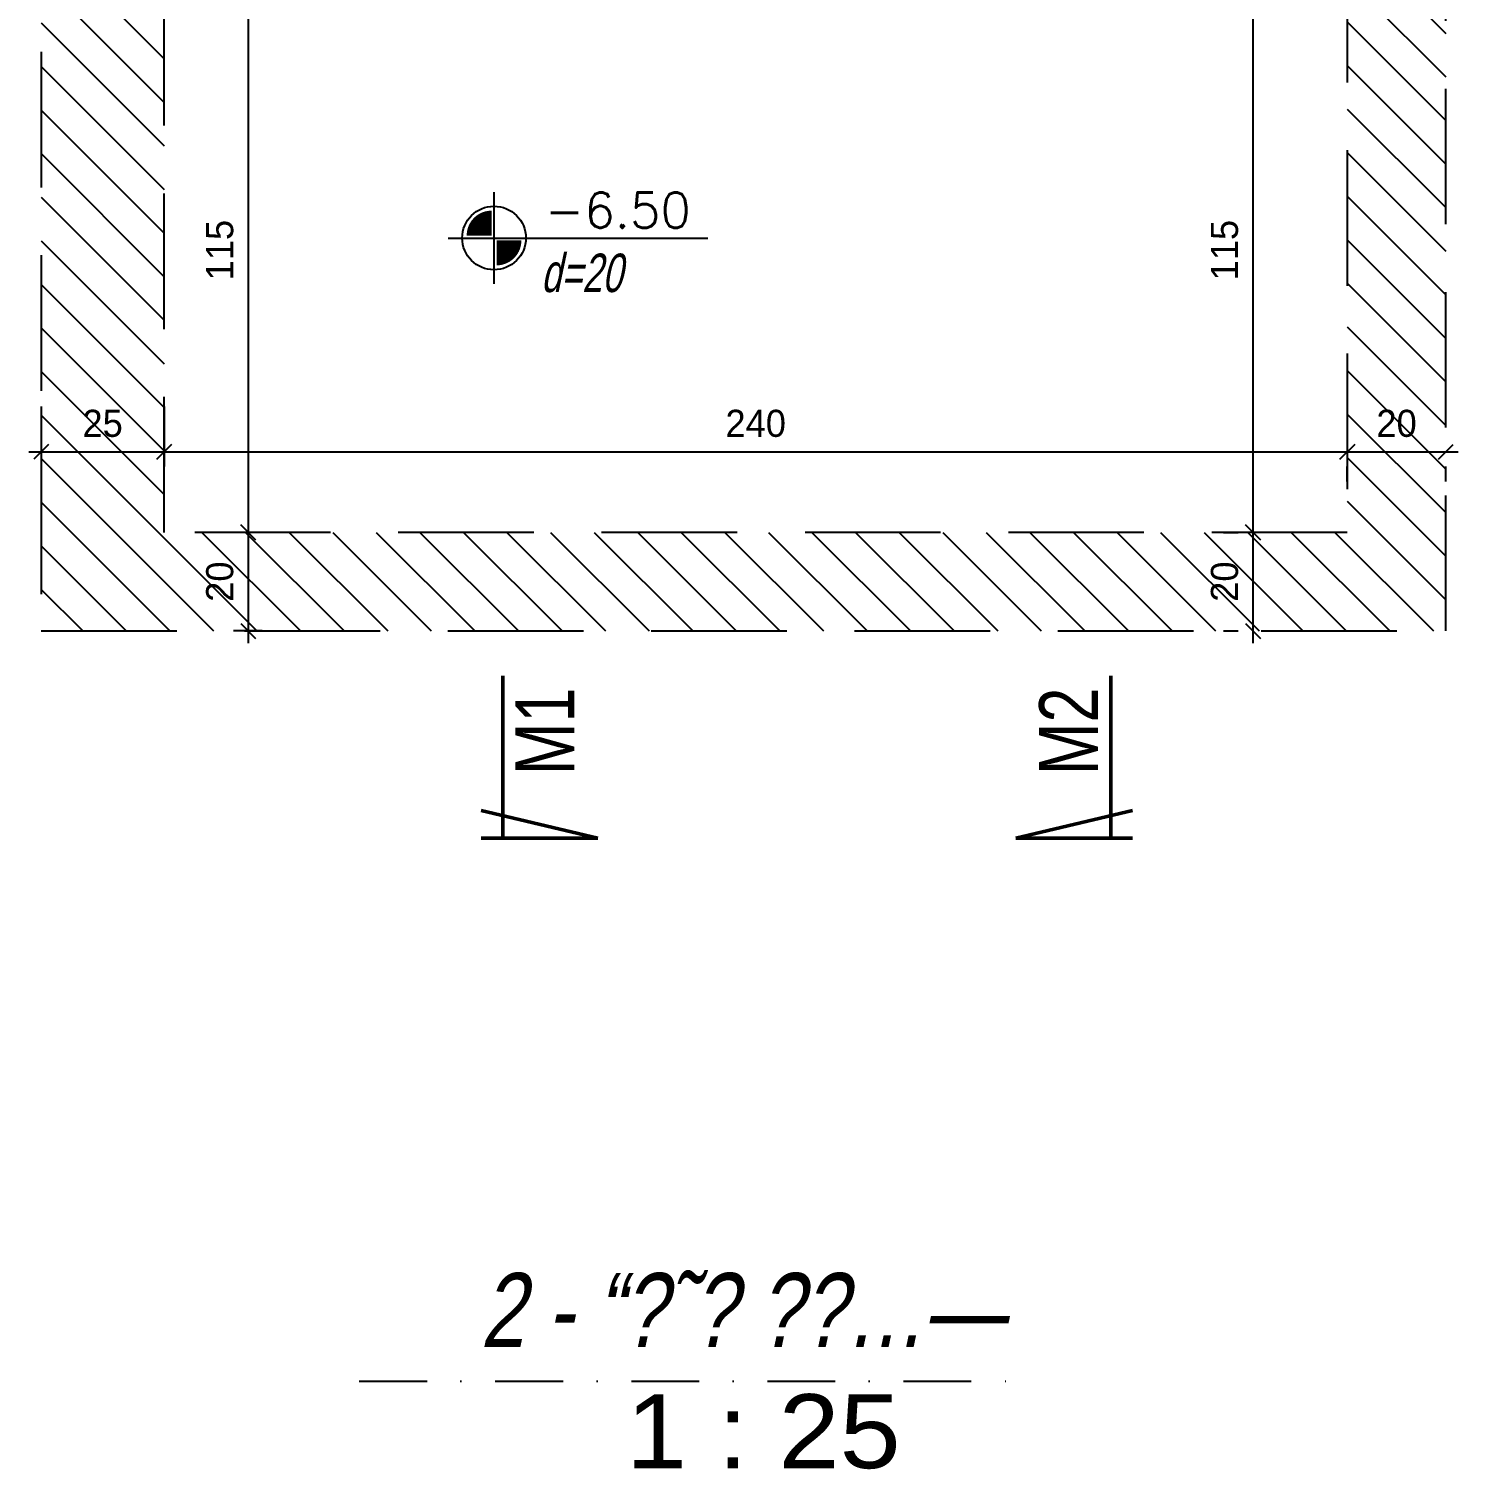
# Model space of a CAD drawing. Header units: inches. Extents: x -5298 to 11252, y 8210 to 22495.
# Drawn here: x 10492.9 to 10782.8, y 12503.6 to 12795.8 of the extents above; entities that cross this region are included whole.
import ezdxf
from ezdxf.enums import TextEntityAlignment as Align

# ---------------------------------------------------------------- set-up
doc = ezdxf.new("R2010")
doc.units = ezdxf.units.IN
doc.header["$LTSCALE"] = 55
doc.header["$MEASUREMENT"] = 0
doc.linetypes.add('DASHDOT2', pattern=[0.5, 0.25, -0.125, 0, -0.125])
doc.linetypes.add('DASHED2', pattern=[0.375, 0.25, -0.125])
doc.layers.get('Defpoints').update_dxf_attribs({"color": 40})
for name, color, linetype in [('D7', 2, 'Continuous'), ('dim-50-v', 2, 'Continuous'), ('ENG_beton ole', 3, 'DASHED2'), ('ENG_level', 1, 'DASHDOT2'), ('HATCH', 8, 'Continuous')]:
    doc.layers.add(name, color=color, linetype=linetype)
doc.layers.add('W', color=1, linetype='Continuous', lineweight=50)
doc.styles.add('AA', font='hebtxt', dxfattribs={"width": 0.8, "oblique": 8})
doc.styles.add('AD', font='oron')
doc.styles.add('HEBREW', font='hebtxt-weld.shx', dxfattribs={"width": 0.8, "oblique": 12})
doc.styles.add('HEBTXT', font='hebtxt-weld.shx')
doc.styles.add('ROMANS', font='romans')
doc.dimstyles.new('25', dxfattribs={"dimtxt": 5.5, "dimasz": 3, "dimexe": 3, "dimexo": 6, "dimgap": 3, "dimtad": 1, "dimdec": 0, "dimrnd": 0.5, "dimdsep": 46, "dimtxsty": 'HEBTXT', "dimblk1": 'OBLIQUE', "dimblk2": 'OBLIQUE', "dimsah": 1, "dimcen": 1, "dimdle": 2.5, "dimclre": 9, "dimclrt": 3, "dimadec": 0, "dimazin": 0, "dimtfac": 1, "dimtdec": 0, "dimtix": 1, "dimtmove": 2, "dimatfit": 3, "dimldrblk": 'OBLIQUE', "dimfxl": 1, "dimtolj": 1, "dimarcsym": 0})

# ---------------------------------------------------------------- blocks, each defined once
blk = doc.blocks.new('PL')
at = {"linetype": 'ByBlock'}
for p, q in [((0, -0.2583), (0, 0.2583)), ((-0.2583, 0), (1.2044, 0))]:
    blk.add_line(p, q, dxfattribs=at)
at = {"color": 4, "const_width": 0.1404}
for points in [[(-0.014, 0.084, 0.414214), (-0.084, 0.014, 1)], [(0.014, -0.084, 0.414214), (0.084, -0.014, 1)]]:
    blk.add_lwpolyline(points, format="xyb", dxfattribs=at)
at = {"linetype": 'ByBlock'}
blk.add_circle((0, 0), 0.1793, dxfattribs=at)
at = {"style": 'ROMANS'}
blk.add_attdef('LEVEL', text='', height=0.2, dxfattribs=at).set_placement((0.6976, 0.1567), align=Align.MIDDLE)
blk = doc.blocks.new('_OBLIQUE')
at = {"color": 0, "linetype": 'ByBlock'}
blk.add_line((-0.5, -0.5), (0.5, 0.5), dxfattribs=at)
blk = doc.blocks.new('*D235')
at = {"layer": 'Defpoints', "color": 0, "linetype": 'Continuous', "transparency": 16777216}
for p in [(10741.2, 12808.12, 0), (10741.2, 12693.62), (10741.21, 12693.62)]:
    blk.add_point(p, dxfattribs=at)
at = {"layer": 'dim-50-v', "color": 0, "linetype": 'Continuous', "lineweight": -2, "transparency": 16777216}
blk.add_line((10741.2, 12810.62), (10741.2, 12691.12), dxfattribs=at)
at = {"layer": 'dim-50-v', "color": 9, "linetype": 'Continuous', "lineweight": -2, "transparency": 16777216}
for p, q in [((10747.2, 12808.12), (10744.2, 12808.12)), ((10735.21, 12693.62), (10738.2, 12693.62))]:
    blk.add_line(p, q, dxfattribs=at)
at = {"layer": 'dim-50-v', "color": 0, "linetype": 'Continuous', "lineweight": -2, "transparency": 16777216, "xscale": 3, "yscale": 3, "zscale": 3}
for p, rotation in [((10741.2, 12808.12), 90), ((10741.2, 12693.62), 270)]:
    blk.add_blockref('_OBLIQUE', p, dxfattribs=dict(at, rotation=rotation))
at = {"layer": 'dim-50-v', "color": 3, "linetype": 'Continuous', "transparency": 16777216, "insert": (10735.45, 12750.87), "char_height": 5.5, "attachment_point": 5, "rotation": 90, "style": 'HEBTXT'}
blk.add_mtext('\\A1;115', dxfattribs=at)
blk = doc.blocks.new('*D236')
at = {"layer": 'Defpoints', "color": 0, "linetype": 'Continuous', "transparency": 16777216}
for p in [(10741.21, 12693.62), (10741.2, 12673.62), (10741.21, 12673.62)]:
    blk.add_point(p, dxfattribs=at)
at = {"layer": 'dim-50-v', "color": 0, "linetype": 'Continuous', "lineweight": -2, "transparency": 16777216}
blk.add_line((10741.2, 12696.12), (10741.2, 12671.12), dxfattribs=at)
at = {"layer": 'dim-50-v', "color": 9, "linetype": 'Continuous', "lineweight": -2, "transparency": 16777216}
for p, q in [((10735.21, 12693.62), (10738.2, 12693.62)), ((10735.21, 12673.62), (10738.2, 12673.62))]:
    blk.add_line(p, q, dxfattribs=at)
at = {"layer": 'dim-50-v', "color": 0, "linetype": 'Continuous', "lineweight": -2, "transparency": 16777216, "xscale": 3, "yscale": 3, "zscale": 3}
for p, rotation in [((10741.2, 12693.62), 90), ((10741.2, 12673.62), 270)]:
    blk.add_blockref('_OBLIQUE', p, dxfattribs=dict(at, rotation=rotation))
at = {"layer": 'dim-50-v', "color": 3, "linetype": 'Continuous', "transparency": 16777216, "insert": (10735.45, 12683.62), "char_height": 5.5, "attachment_point": 5, "rotation": 90, "style": 'HEBTXT'}
blk.add_mtext('\\A1;20', dxfattribs=at)
blk = doc.blocks.new('*D254')
at = {"layer": 'Defpoints', "color": 0, "linetype": 'Continuous', "transparency": 16777216}
for p in [(10544.88, 12808.12, 0), (10537.38, 12693.62), (10544.31, 12693.62)]:
    blk.add_point(p, dxfattribs=at)
at = {"layer": 'dim-50-v', "color": 0, "linetype": 'Continuous', "lineweight": -2, "transparency": 16777216}
blk.add_line((10537.38, 12810.62), (10537.38, 12691.12), dxfattribs=at)
at = {"layer": 'dim-50-v', "color": 9, "linetype": 'Continuous', "lineweight": -2, "transparency": 16777216}
for p, q in [((10538.88, 12808.12), (10534.38, 12808.12)), ((10538.31, 12693.62), (10534.38, 12693.62))]:
    blk.add_line(p, q, dxfattribs=at)
at = {"layer": 'dim-50-v', "color": 0, "linetype": 'Continuous', "lineweight": -2, "transparency": 16777216, "xscale": 3, "yscale": 3, "zscale": 3}
for p, rotation in [((10537.38, 12808.12), 90), ((10537.38, 12693.62), 270)]:
    blk.add_blockref('_OBLIQUE', p, dxfattribs=dict(at, rotation=rotation))
at = {"layer": 'dim-50-v', "color": 3, "linetype": 'Continuous', "transparency": 16777216, "insert": (10531.63, 12750.87), "char_height": 5.5, "attachment_point": 5, "rotation": 90, "style": 'HEBTXT'}
blk.add_mtext('\\A1;115', dxfattribs=at)
blk = doc.blocks.new('*D255')
at = {"layer": 'Defpoints', "color": 0, "linetype": 'Continuous', "transparency": 16777216}
for p in [(10544.31, 12693.62), (10537.38, 12673.62), (10546.19, 12673.62)]:
    blk.add_point(p, dxfattribs=at)
at = {"layer": 'dim-50-v', "color": 0, "linetype": 'Continuous', "lineweight": -2, "transparency": 16777216}
blk.add_line((10537.38, 12696.12), (10537.38, 12671.12), dxfattribs=at)
at = {"layer": 'dim-50-v', "color": 9, "linetype": 'Continuous', "lineweight": -2, "transparency": 16777216}
for p, q in [((10538.31, 12693.62), (10534.38, 12693.62)), ((10540.19, 12673.62), (10534.38, 12673.62))]:
    blk.add_line(p, q, dxfattribs=at)
at = {"layer": 'dim-50-v', "color": 0, "linetype": 'Continuous', "lineweight": -2, "transparency": 16777216, "xscale": 3, "yscale": 3, "zscale": 3}
for p, rotation in [((10537.38, 12693.62), 90), ((10537.38, 12673.62), 270)]:
    blk.add_blockref('_OBLIQUE', p, dxfattribs=dict(at, rotation=rotation))
at = {"layer": 'dim-50-v', "color": 3, "linetype": 'Continuous', "transparency": 16777216, "insert": (10531.63, 12683.62), "char_height": 5.5, "attachment_point": 5, "rotation": 90, "style": 'HEBTXT'}
blk.add_mtext('\\A1;20', dxfattribs=at)
blk = doc.blocks.new('*D277')
at = {"layer": 'Defpoints', "color": 0, "linetype": 'Continuous', "transparency": 16777216}
for p in [(10495.38, 12725.15), (10520.33, 12725.15), (10520.33, 12709.95)]:
    blk.add_point(p, dxfattribs=at)
at = {"layer": 'dim-50-v', "color": 9, "linetype": 'Continuous', "lineweight": -2, "transparency": 16777216}
for p, q in [((10495.38, 12719.15), (10495.38, 12706.95)), ((10520.33, 12719.15), (10520.33, 12706.95))]:
    blk.add_line(p, q, dxfattribs=at)
at = {"layer": 'dim-50-v', "color": 0, "linetype": 'Continuous', "lineweight": -2, "transparency": 16777216}
blk.add_line((10492.88, 12709.95), (10522.83, 12709.95), dxfattribs=at)
at = {"layer": 'dim-50-v', "color": 0, "linetype": 'Continuous', "lineweight": -2, "transparency": 16777216, "xscale": 3, "yscale": 3, "zscale": 3, "rotation": 180}
blk.add_blockref('_OBLIQUE', (10495.38, 12709.95), dxfattribs=at)
at = {"layer": 'dim-50-v', "color": 0, "linetype": 'Continuous', "lineweight": -2, "transparency": 16777216, "xscale": 3, "yscale": 3, "zscale": 3}
blk.add_blockref('_OBLIQUE', (10520.33, 12709.95), dxfattribs=at)
at = {"layer": 'dim-50-v', "color": 3, "linetype": 'Continuous', "transparency": 16777216, "insert": (10507.85, 12715.7), "char_height": 5.5, "attachment_point": 5, "style": 'HEBTXT'}
blk.add_mtext('\\A1;25', dxfattribs=at)
blk = doc.blocks.new('*D278')
at = {"layer": 'Defpoints', "color": 0, "linetype": 'Continuous', "transparency": 16777216}
for p in [(10520.33, 12725.15), (10760.33, 12709.95), (10760.33, 12709.95)]:
    blk.add_point(p, dxfattribs=at)
at = {"layer": 'dim-50-v', "color": 9, "linetype": 'Continuous', "lineweight": -2, "transparency": 16777216}
for p, q in [((10520.33, 12719.15), (10520.33, 12706.95)), ((10760.33, 12703.95), (10760.33, 12706.95))]:
    blk.add_line(p, q, dxfattribs=at)
at = {"layer": 'dim-50-v', "color": 0, "linetype": 'Continuous', "lineweight": -2, "transparency": 16777216}
blk.add_line((10517.83, 12709.95), (10762.83, 12709.95), dxfattribs=at)
at = {"layer": 'dim-50-v', "color": 0, "linetype": 'Continuous', "lineweight": -2, "transparency": 16777216, "xscale": 3, "yscale": 3, "zscale": 3, "rotation": 180}
blk.add_blockref('_OBLIQUE', (10520.33, 12709.95), dxfattribs=at)
at = {"layer": 'dim-50-v', "color": 0, "linetype": 'Continuous', "lineweight": -2, "transparency": 16777216, "xscale": 3, "yscale": 3, "zscale": 3}
blk.add_blockref('_OBLIQUE', (10760.33, 12709.95), dxfattribs=at)
at = {"layer": 'dim-50-v', "color": 3, "linetype": 'Continuous', "transparency": 16777216, "insert": (10640.33, 12715.7), "char_height": 5.5, "attachment_point": 5, "style": 'HEBTXT'}
blk.add_mtext('\\A1;240', dxfattribs=at)
blk = doc.blocks.new('*D279')
at = {"layer": 'Defpoints', "color": 0, "linetype": 'Continuous', "transparency": 16777216}
for p in [(10760.33, 12709.95), (10780.33, 12709.95), (10780.33, 12709.95)]:
    blk.add_point(p, dxfattribs=at)
at = {"layer": 'dim-50-v', "color": 0, "linetype": 'Continuous', "lineweight": -2, "transparency": 16777216}
blk.add_line((10757.83, 12709.95), (10782.83, 12709.95), dxfattribs=at)
at = {"layer": 'dim-50-v', "color": 9, "linetype": 'Continuous', "lineweight": -2, "transparency": 16777216}
for p, q in [((10760.33, 12703.95), (10760.33, 12706.95)), ((10780.33, 12703.95), (10780.33, 12706.95))]:
    blk.add_line(p, q, dxfattribs=at)
at = {"layer": 'dim-50-v', "color": 0, "linetype": 'Continuous', "lineweight": -2, "transparency": 16777216, "xscale": 3, "yscale": 3, "zscale": 3, "rotation": 180}
blk.add_blockref('_OBLIQUE', (10760.33, 12709.95), dxfattribs=at)
at = {"layer": 'dim-50-v', "color": 0, "linetype": 'Continuous', "lineweight": -2, "transparency": 16777216, "xscale": 3, "yscale": 3, "zscale": 3}
blk.add_blockref('_OBLIQUE', (10780.33, 12709.95), dxfattribs=at)
at = {"layer": 'dim-50-v', "color": 3, "linetype": 'Continuous', "transparency": 16777216, "insert": (10770.33, 12715.7), "char_height": 5.5, "attachment_point": 5, "style": 'HEBTXT'}
blk.add_mtext('\\A1;20', dxfattribs=at)

msp = doc.modelspace()

# ---------------------------------------------------------------- hatches: boundary and pattern name
at = {"layer": 'HATCH', "linetype": 'Continuous', "transparency": 33554687}
h = msp.add_hatch(dxfattribs=at)
h.set_pattern_fill('ANSI31', color=256, scale=50, angle=270)
h.set_pattern_definition([(315, (-920.788, 3.544), (4.4194174, 4.4194174), [])])
h.paths.add_polyline_path([(10520.33, 13183.59), (10648.87, 13183.62), (10648.88, 13203.59), (10495.32, 13203.59), (10495.38, 12673.62), (10780.33, 12673.62), (10780.32, 13203.62), (10753.87, 13203.62), (10753.87, 13183.62), (10760.32, 13183.62), (10760.33, 12693.62), (10520.33, 12693.62)])

# ---------------------------------------------------------------- linework, layer by layer
at = {"layer": 'ENG_beton ole', "ltscale": 2}
msp.add_lwpolyline([(10648.87, 13183.62), (10648.88, 13203.59), (10495.32, 13203.59), (10495.38, 12673.62), (10780.33, 12673.62), (10780.32, 13203.62), (10753.87, 13203.62), (10753.87, 13183.62), (10760.32, 13183.62), (10760.33, 12693.62), (10520.33, 12693.62), (10520.33, 13183.59)], close=True, dxfattribs=at)
at = {"layer": 'ENG_level', "color": 1}
msp.add_line((10559.91, 12521.45, 0), (10696.17, 12521.45, 0), dxfattribs=at)
at = {"layer": 'W'}
for p, q in [((10589.01, 12664.49, 0), (10589.01, 12631.61, 0)), ((10712.37, 12664.49, 0), (10712.37, 12631.61, 0)), ((10608.31, 12631.61, 0), (10584.64, 12637.2, 0)), ((10693.07, 12631.61, 0), (10716.74, 12637.2, 0)), ((10584.64, 12631.61, 0), (10608.31, 12631.61, 0)), ((10716.74, 12631.61, 0), (10693.07, 12631.61, 0))]:
    msp.add_line(p, q, dxfattribs=at)

# ---------------------------------------------------------------- block references
at = {"layer": 'D7', "xscale": 36, "yscale": 36, "zscale": 36}
msp.add_blockref('PL', (10587.25, 12753.33), dxfattribs=at).add_auto_attribs({'LEVEL': '-6.50'})

# ---------------------------------------------------------------- texts
at = {"layer": 'D7', "style": 'AA', "oblique": 12, "width": 0.7}
msp.add_text('d=20', height=7.8, dxfattribs=at).set_placement((10596.78, 12742.36))
at = {"layer": 'ENG_level', "style": 'HEBREW', "oblique": 12, "width": 0.8}
msp.add_text('2 - “\x9a˜\x8e \x9a\x8e…—', height=15, dxfattribs=at).set_placement((10690.59, 12528.37), align=Align.RIGHT)
at = {"layer": 'ENG_level', "color": 1, "style": 'HEBTXT', "width": 1.11}
msp.add_text('1 : 25', height=15, rotation=360, dxfattribs=at).set_placement((10641.88, 12511.29, 0), align=Align.MIDDLE)
at = {"layer": 'W', "style": 'AD', "width": 0.8}
for s, p in [('M1', (10603.55, 12644.38, 0)), ('M2', (10709.78, 12644.38, 0))]:
    msp.add_text(s, height=11.953, rotation=90, dxfattribs=at).set_placement(p)

# ---------------------------------------------------------------- dimensions: what is measured, and where the dimension line sits
at = {"layer": 'dim-50-v', "linetype": 'Continuous'}
for base, p1, p2, picture, middle in [((10537.3773, 12693.6156), (10544.8848, 12808.1178, 0), (10544.3089, 12693.6156), '*D254', (10531.6273, 12750.8667)), ((10741.203, 12693.6175), (10741.203, 12808.1178, 0), (10741.2071, 12693.6175), '*D235', (10735.453, 12750.8677)), ((10537.38, 12673.62), (10544.31, 12693.62), (10546.19, 12673.62), '*D255', (10531.63, 12683.62)), ((10741.2, 12673.62), (10741.21, 12693.62), (10741.21, 12673.62), '*D236', (10735.45, 12683.62))]:
    dim = msp.add_linear_dim(base=base, p1=p1, p2=p2, angle=90, dimstyle='25', dxfattribs=at)
    dim.commit()
    dim.dimension.update_dxf_attribs({"geometry": picture, "text_midpoint": middle})
for base, p1, p2, picture, middle in [((10520.33, 12709.95), (10495.38, 12725.15), (10520.33, 12725.15), '*D277', (10507.85, 12715.7)), ((10760.33, 12709.95), (10520.33, 12725.15), (10760.33, 12709.95), '*D278', (10640.33, 12715.7)), ((10780.33, 12709.95), (10760.33, 12709.95), (10780.33, 12709.95), '*D279', (10770.33, 12715.7))]:
    dim = msp.add_linear_dim(base=base, p1=p1, p2=p2, dimstyle='25', dxfattribs=at)
    dim.commit()
    dim.dimension.update_dxf_attribs({"geometry": picture, "text_midpoint": middle})

doc.saveas('drawing.dxf')
